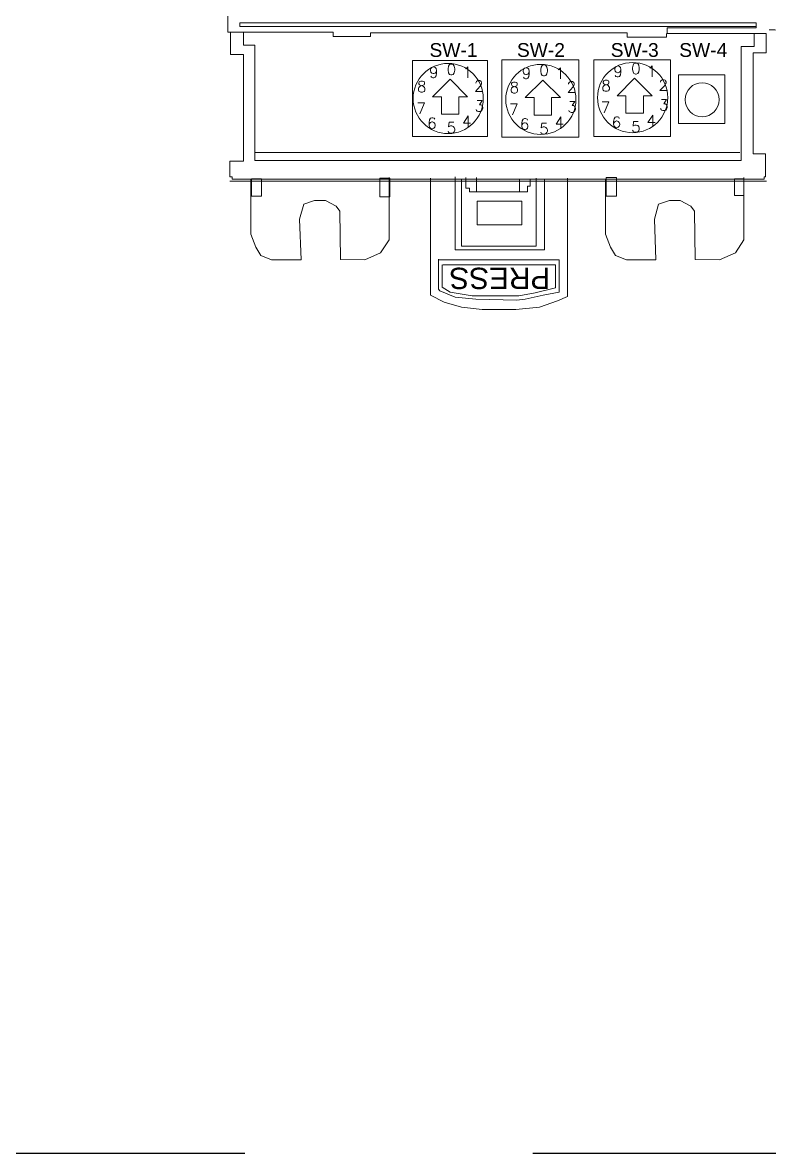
# Model space of a CAD drawing. Header units: inches. Extents: x 75782 to 87231, y -34126 to -18655.
# Drawn here: x 76913.4 to 77078.1, y -26324.9 to -26075.6 of the extents above; entities that cross this region are included whole.
import ezdxf

# ---------------------------------------------------------------- set-up
doc = ezdxf.new("R2010")
doc.units = ezdxf.units.IN
doc.header["$MEASUREMENT"] = 0
doc.linetypes.add('DASHED', pattern=[19.05, 12.7, -6.35])
doc.layers.add('COMPONENTES', color=251, linetype='Continuous', lineweight=18)
doc.styles.add('ARIAL', font='arial.ttf')
doc.styles.get("Standard").update_dxf_attribs({"font": 'ROMANS.SHX'})

# ---------------------------------------------------------------- blocks, each defined once
blk = doc.blocks.new('AK2-CM')
at = {"linetype": 'Continuous'}
for p, q in [((32016.8, 22414.33), (32016.8, 22385.58)), ((32016.8, 22414.33), (32016.8, 22385.58)), ((32249.87, 22389.69), (32022.18, 22389.69)), ((32249.87, 22389.69), (32022.18, 22389.69)), ((32022.18, 22389.69), (32022.18, 22388.11)), ((32022.18, 22389.69), (32022.18, 22388.11)), ((32022.18, 22388.11), (32249.87, 22388.11)), ((32022.18, 22388.11), (32249.87, 22388.11)), ((32210.66, 22387.47), (32249.87, 22387.47)), ((32210.66, 22387.47), (32249.87, 22387.47)), ((32210.66, 22384.95), (32210.66, 22387.47)), ((32210.66, 22384.95), (32210.66, 22387.47)), ((32249.87, 22387.47), (32249.87, 22389.69)), ((32249.87, 22387.47), (32249.87, 22389.69)), ((32016.8, 22385.58), (32061.08, 22385.58)), ((32016.8, 22385.58), (32061.08, 22385.58)), ((32016.8, 22385.58), (32018.07, 22385.58)), ((32016.8, 22385.58), (32018.07, 22385.58)), ((32018.07, 22385.58), (32018.07, 22375.78)), ((32018.07, 22385.58), (32018.07, 22375.78)), ((32023.76, 22385.58), (32023.76, 22379.89)), ((32023.76, 22385.58), (32023.76, 22379.89)), ((32061.08, 22385.58), (32062.03, 22385.58)), ((32061.08, 22385.58), (32062.03, 22385.58)), ((32062.03, 22385.58), (32063.29, 22385.58)), ((32062.03, 22385.58), (32063.29, 22385.58)), ((32063.29, 22385.58), (32063.29, 22383.68)), ((32063.29, 22385.58), (32063.29, 22383.68)), ((32063.29, 22383.68), (32079.74, 22383.68)), ((32063.29, 22383.68), (32079.74, 22383.68)), ((32079.74, 22385.26), (32192.95, 22385.26)), ((32079.74, 22385.26), (32192.95, 22385.26)), ((32079.74, 22383.68), (32079.74, 22385.26)), ((32079.74, 22383.68), (32079.74, 22385.26)), ((32192.95, 22385.26), (32192.95, 22383.37)), ((32192.95, 22385.26), (32192.95, 22383.37)), ((32192.95, 22383.37), (32210.34, 22383.37)), ((32192.95, 22383.37), (32210.34, 22383.37)), ((32210.34, 22383.37), (32210.34, 22384.95)), ((32210.34, 22383.37), (32210.34, 22384.95)), ((32254.3, 22384.95), (32210.66, 22384.95)), ((32254.3, 22384.95), (32210.66, 22384.95)), ((32248.92, 22379.26), (32248.92, 22384.95)), ((32248.92, 22379.26), (32248.92, 22384.95)), ((32254.3, 22376.41), (32254.3, 22384.95)), ((32254.3, 22376.41), (32254.3, 22384.95)), ((32023.76, 22379.89), (32028.82, 22379.89)), ((32023.76, 22379.89), (32028.82, 22379.89)), ((32028.82, 22379.89), (32028.82, 22329.02)), ((32028.82, 22379.89), (32028.82, 22329.02)), ((32243.23, 22329.02), (32243.23, 22379.26)), ((32243.23, 22329.02), (32243.23, 22379.26)), ((32243.23, 22379.26), (32248.92, 22379.26)), ((32243.23, 22379.26), (32248.92, 22379.26)), ((32248.61, 22331.86), (32248.61, 22376.41)), ((32248.61, 22331.86), (32248.61, 22376.41)), ((32248.61, 22376.41), (32254.3, 22376.41)), ((32248.61, 22376.41), (32254.3, 22376.41)), ((32018.07, 22375.78), (32023.76, 22375.78)), ((32018.07, 22375.78), (32023.76, 22375.78)), ((32023.76, 22375.78), (32023.76, 22328.7)), ((32023.76, 22375.78), (32023.76, 22328.7)), ((32114.9, 22364.83), (32107.17, 22357.11)), ((32114.9, 22364.83), (32107.17, 22357.11)), ((32114.9, 22364.83), (32122.62, 22357.11)), ((32114.9, 22364.83), (32122.62, 22357.11)), ((32155.77, 22364.43), (32148.05, 22356.71)), ((32155.77, 22364.43), (32148.05, 22356.71)), ((32155.77, 22364.43), (32163.5, 22356.71)), ((32155.77, 22364.43), (32163.5, 22356.71)), ((32196.25, 22365.23), (32188.52, 22357.51)), ((32196.25, 22365.23), (32188.52, 22357.51)), ((32196.25, 22365.23), (32203.97, 22357.51)), ((32196.25, 22365.23), (32203.97, 22357.51)), ((32107.17, 22357.11), (32111.04, 22357.11)), ((32107.17, 22357.11), (32111.04, 22357.11)), ((32111.04, 22349.38), (32111.04, 22357.11)), ((32111.04, 22349.38), (32111.04, 22357.11)), ((32118.76, 22349.38), (32118.76, 22357.11)), ((32118.76, 22349.38), (32118.76, 22357.11)), ((32122.62, 22357.11), (32118.76, 22357.11)), ((32122.62, 22357.11), (32118.76, 22357.11)), ((32148.05, 22356.71), (32151.91, 22356.71)), ((32148.05, 22356.71), (32151.91, 22356.71)), ((32151.91, 22348.98), (32151.91, 22356.71)), ((32151.91, 22348.98), (32151.91, 22356.71)), ((32159.63, 22348.98), (32159.63, 22356.71)), ((32159.63, 22348.98), (32159.63, 22356.71)), ((32163.5, 22356.71), (32159.63, 22356.71)), ((32163.5, 22356.71), (32159.63, 22356.71)), ((32188.52, 22357.51), (32192.39, 22357.51)), ((32188.52, 22357.51), (32192.39, 22357.51)), ((32192.39, 22349.78), (32192.39, 22357.51)), ((32192.39, 22349.78), (32192.39, 22357.51)), ((32200.11, 22349.78), (32200.11, 22357.51)), ((32200.11, 22349.78), (32200.11, 22357.51)), ((32203.97, 22357.51), (32200.11, 22357.51)), ((32203.97, 22357.51), (32200.11, 22357.51)), ((32111.04, 22349.38), (32118.76, 22349.38)), ((32111.04, 22349.38), (32118.76, 22349.38)), ((32151.91, 22348.98), (32159.63, 22348.98)), ((32151.91, 22348.98), (32159.63, 22348.98)), ((32192.39, 22349.78), (32200.11, 22349.78)), ((32192.39, 22349.78), (32200.11, 22349.78)), ((32028.8, 22332.5), (32242.63, 22332.5)), ((32028.8, 22332.5), (32242.63, 22332.5)), ((32253.98, 22331.86), (32248.61, 22331.86)), ((32253.98, 22331.86), (32248.61, 22331.86)), ((32253.98, 22329.96), (32253.98, 22331.86)), ((32253.98, 22329.96), (32253.98, 22331.86)), ((32017.75, 22328.7), (32017.75, 22321.75)), ((32023.76, 22328.7), (32017.75, 22328.7)), ((32017.75, 22328.7), (32017.75, 22321.75)), ((32023.76, 22328.7), (32017.75, 22328.7)), ((32028.82, 22329.02), (32243.23, 22329.02)), ((32028.82, 22329.02), (32243.23, 22329.02)), ((32253.98, 22321.75), (32253.98, 22329.96)), ((32253.98, 22321.75), (32253.98, 22329.96)), ((32017.75, 22321.75), (32018.7, 22321.75)), ((32017.75, 22321.75), (32018.7, 22321.75)), ((32018.7, 22321.75), (32018.7, 22320.8)), ((32018.7, 22321.75), (32018.7, 22320.8)), ((32117.05, 22321.79), (32117.05, 22289.56)), ((32117.05, 22321.79), (32117.05, 22289.56)), ((32253.35, 22321.75), (32253.98, 22321.75)), ((32253.35, 22320.8), (32253.35, 22321.75)), ((32253.35, 22321.75), (32253.98, 22321.75)), ((32253.35, 22320.8), (32253.35, 22321.75)), ((32017.75, 22319.93), (32254.39, 22319.93)), ((32017.75, 22319.93), (32254.39, 22319.93)), ((32018.7, 22320.8), (32253.35, 22320.8)), ((32018.7, 22320.8), (32253.35, 22320.8)), ((32026.99, 22320.53), (32026.99, 22296.51)), ((32026.99, 22320.53), (32026.99, 22296.51)), ((32088.02, 22293.98), (32088.02, 22321.47)), ((32088.02, 22293.98), (32088.02, 22321.47)), ((32106.3, 22321.16), (32106.3, 22269.65)), ((32106.3, 22321.16), (32106.3, 22269.65)), ((32119.9, 22320.84), (32119.9, 22291.14)), ((32119.9, 22320.84), (32119.9, 22291.14)), ((32121.8, 22321.47), (32121.8, 22316.73)), ((32121.8, 22321.47), (32121.8, 22316.73)), ((32121.8, 22316.73), (32123.38, 22316.73)), ((32121.8, 22316.73), (32123.38, 22316.73)), ((32123.38, 22316.73), (32123.38, 22315.15)), ((32123.38, 22316.73), (32123.38, 22315.15)), ((32126.54, 22321.47), (32126.54, 22315.15)), ((32126.54, 22321.47), (32126.54, 22315.15)), ((32145.51, 22320.53), (32145.51, 22315.15)), ((32145.51, 22320.53), (32145.51, 22315.15)), ((32148.99, 22317.68), (32150.26, 22317.68)), ((32148.99, 22315.15), (32148.99, 22317.68)), ((32148.99, 22317.68), (32150.26, 22317.68)), ((32148.99, 22315.15), (32148.99, 22317.68)), ((32150.26, 22317.68), (32150.26, 22320.84)), ((32150.26, 22317.68), (32150.26, 22320.84)), ((32152.79, 22291.14), (32152.79, 22321.16)), ((32152.79, 22291.14), (32152.79, 22321.16)), ((32156.58, 22289.56), (32156.58, 22320.84)), ((32156.58, 22289.56), (32156.58, 22320.84)), ((32166.7, 22269.02), (32166.7, 22321.16)), ((32166.7, 22269.02), (32166.7, 22321.16)), ((32183.46, 22320.53), (32183.46, 22296.51)), ((32183.46, 22320.53), (32183.46, 22296.51)), ((32244.5, 22293.98), (32244.5, 22321.47)), ((32244.5, 22293.98), (32244.5, 22321.47)), ((32123.38, 22315.15), (32148.99, 22315.15)), ((32123.38, 22315.15), (32148.99, 22315.15)), ((32048.49, 22303.15), (32050.39, 22309.78)), ((32048.49, 22303.15), (32050.39, 22309.78)), ((32050.39, 22309.78), (32055.14, 22311.36)), ((32050.39, 22309.78), (32055.14, 22311.36)), ((32055.14, 22311.36), (32059.88, 22311.36)), ((32055.14, 22311.36), (32059.88, 22311.36)), ((32059.88, 22311.36), (32064.62, 22308.83)), ((32059.88, 22311.36), (32064.62, 22308.83)), ((32064.62, 22308.83), (32066.2, 22306.62)), ((32064.62, 22308.83), (32066.2, 22306.62)), ((32066.2, 22306.62), (32066.52, 22285.27)), ((32066.2, 22306.62), (32066.52, 22285.27)), ((32204.97, 22303.15), (32206.86, 22309.78)), ((32204.97, 22303.15), (32206.86, 22309.78)), ((32206.86, 22309.78), (32211.61, 22311.36)), ((32206.86, 22309.78), (32211.61, 22311.36)), ((32211.61, 22311.36), (32216.35, 22311.36)), ((32211.61, 22311.36), (32216.35, 22311.36)), ((32216.35, 22311.36), (32221.09, 22308.83)), ((32216.35, 22311.36), (32221.09, 22308.83)), ((32221.09, 22308.83), (32222.68, 22306.62)), ((32221.09, 22308.83), (32222.68, 22306.62)), ((32222.68, 22306.62), (32222.99, 22285.27)), ((32222.68, 22306.62), (32222.99, 22285.27)), ((32049.13, 22285.13), (32048.49, 22303.15)), ((32049.13, 22285.13), (32048.49, 22303.15)), ((32205.6, 22285.13), (32204.97, 22303.15)), ((32205.6, 22285.13), (32204.97, 22303.15)), ((32026.99, 22296.51), (32029.2, 22290.82)), ((32026.99, 22296.51), (32029.2, 22290.82)), ((32084.23, 22288.29), (32088.02, 22293.98)), ((32084.23, 22288.29), (32088.02, 22293.98)), ((32183.46, 22296.51), (32185.68, 22290.82)), ((32183.46, 22296.51), (32185.68, 22290.82)), ((32240.7, 22288.29), (32244.5, 22293.98)), ((32240.7, 22288.29), (32244.5, 22293.98)), ((32029.2, 22290.82), (32031.42, 22287.03)), ((32029.2, 22290.82), (32031.42, 22287.03)), ((32031.42, 22287.03), (32036.16, 22285.13)), ((32031.42, 22287.03), (32036.16, 22285.13)), ((32077.27, 22285.13), (32084.23, 22288.29)), ((32077.27, 22285.13), (32084.23, 22288.29)), ((32117.05, 22289.56), (32156.58, 22289.56)), ((32117.05, 22289.56), (32156.58, 22289.56)), ((32119.9, 22291.14), (32152.79, 22291.14)), ((32119.9, 22291.14), (32152.79, 22291.14)), ((32185.68, 22290.82), (32187.89, 22287.03)), ((32185.68, 22290.82), (32187.89, 22287.03)), ((32187.89, 22287.03), (32192.63, 22285.13)), ((32187.89, 22287.03), (32192.63, 22285.13)), ((32233.74, 22285.13), (32240.7, 22288.29)), ((32233.74, 22285.13), (32240.7, 22288.29)), ((32036.16, 22285.13), (32049.13, 22285.13)), ((32036.16, 22285.13), (32049.13, 22285.13)), ((32066.52, 22285.27), (32077.27, 22285.13)), ((32066.52, 22285.27), (32077.27, 22285.13)), ((32109.78, 22272.18), (32109.78, 22285.45)), ((32109.78, 22272.18), (32109.78, 22285.45)), ((32109.78, 22285.13), (32162.91, 22285.13)), ((32109.78, 22285.13), (32162.91, 22285.13)), ((32111.36, 22273.13), (32111.36, 22282.92)), ((32111.36, 22273.13), (32111.36, 22282.92)), ((32111.68, 22282.92), (32161.32, 22282.92)), ((32111.68, 22282.92), (32161.32, 22282.92)), ((32161.32, 22282.92), (32161.32, 22272.81)), ((32161.32, 22282.92), (32161.32, 22272.81)), ((32162.91, 22285.13), (32162.91, 22270.92)), ((32162.91, 22285.13), (32162.91, 22270.92)), ((32192.63, 22285.13), (32205.6, 22285.13)), ((32192.63, 22285.13), (32205.6, 22285.13)), ((32222.99, 22285.27), (32233.74, 22285.13)), ((32222.99, 22285.27), (32233.74, 22285.13)), ((32110.41, 22271.55), (32109.78, 22272.18)), ((32110.41, 22271.55), (32109.78, 22272.18)), ((32114.84, 22270.92), (32111.36, 22273.13)), ((32114.84, 22270.92), (32111.36, 22273.13)), ((32161.32, 22272.81), (32152.47, 22270.6)), ((32161.32, 22272.81), (32152.47, 22270.6)), ((32106.3, 22269.65), (32112.31, 22266.49)), ((32106.3, 22269.65), (32112.31, 22266.49)), ((32117.05, 22268.7), (32110.41, 22271.55)), ((32117.05, 22268.7), (32110.41, 22271.55)), ((32124.64, 22269.34), (32114.84, 22270.92)), ((32124.64, 22269.34), (32114.84, 22270.92)), ((32126.22, 22267.76), (32117.05, 22268.7)), ((32126.22, 22267.76), (32117.05, 22268.7)), ((32145.2, 22269.34), (32124.64, 22269.34)), ((32145.2, 22269.34), (32124.64, 22269.34)), ((32144.25, 22267.44), (32126.22, 22267.76)), ((32144.25, 22267.44), (32126.22, 22267.76)), ((32148.04, 22267.76), (32144.25, 22267.44)), ((32148.04, 22267.76), (32144.25, 22267.44)), ((32152.47, 22270.6), (32145.2, 22269.34)), ((32152.47, 22270.6), (32145.2, 22269.34)), ((32155.95, 22269.65), (32148.04, 22267.76)), ((32155.95, 22269.65), (32148.04, 22267.76)), ((32154.37, 22264.28), (32162.27, 22267.12)), ((32154.37, 22264.28), (32162.27, 22267.12)), ((32162.91, 22270.92), (32155.95, 22269.65)), ((32162.91, 22270.92), (32155.95, 22269.65)), ((32162.27, 22267.12), (32166.7, 22269.02)), ((32162.27, 22267.12), (32166.7, 22269.02)), ((32112.31, 22266.49), (32119.9, 22264.28)), ((32112.31, 22266.49), (32119.9, 22264.28)), ((32119.9, 22264.28), (32129.07, 22263.33)), ((32119.9, 22264.28), (32129.07, 22263.33)), ((32129.07, 22263.33), (32143.93, 22263.33)), ((32129.07, 22263.33), (32143.93, 22263.33)), ((32143.93, 22263.33), (32154.37, 22264.28)), ((32143.93, 22263.33), (32154.37, 22264.28))]:
    blk.add_line(p, q, dxfattribs=at)
for points in [[(32098.23, 22373.03), (32131.43, 22373.03), (32131.43, 22339.54), (32098.23, 22339.54)], [(32098.23, 22373.03), (32131.43, 22373.03), (32131.43, 22339.54), (32098.23, 22339.54)], [(32137.76, 22373.35), (32171.6, 22373.35), (32171.6, 22339.22), (32137.76, 22339.22)], [(32137.76, 22373.35), (32171.6, 22373.35), (32171.6, 22339.22), (32137.76, 22339.22)], [(32178.24, 22373.35), (32212.08, 22373.35), (32212.08, 22339.54), (32178.24, 22339.54)], [(32178.24, 22373.35), (32212.08, 22373.35), (32212.08, 22339.54), (32178.24, 22339.54)], [(32215.55, 22366.71), (32236.11, 22366.71), (32236.11, 22345.23), (32215.55, 22345.23)], [(32215.55, 22366.71), (32236.11, 22366.71), (32236.11, 22345.23), (32215.55, 22345.23)], [(32027.24, 22320.84), (32031.67, 22320.84), (32031.67, 22313.26), (32027.24, 22313.26)], [(32027.24, 22320.84), (32031.67, 22320.84), (32031.67, 22313.26), (32027.24, 22313.26)], [(32083.85, 22321.16), (32088.27, 22321.16), (32088.27, 22312.94), (32083.85, 22312.94)], [(32083.85, 22321.16), (32088.27, 22321.16), (32088.27, 22312.94), (32083.85, 22312.94)], [(32183.78, 22321.47), (32188.21, 22321.47), (32188.21, 22313.26), (32183.78, 22313.26)], [(32183.78, 22321.47), (32188.21, 22321.47), (32188.21, 22313.26), (32183.78, 22313.26)], [(32240.38, 22320.84), (32244.5, 22320.84), (32244.5, 22313.57), (32240.38, 22313.57)], [(32240.38, 22320.84), (32244.5, 22320.84), (32244.5, 22313.57), (32240.38, 22313.57)], [(32126.85, 22311.05), (32146.46, 22311.05), (32146.46, 22300.62), (32126.85, 22300.62)], [(32126.85, 22311.05), (32146.46, 22311.05), (32146.46, 22300.62), (32126.85, 22300.62)]]:
    blk.add_lwpolyline(points, close=True, dxfattribs=at)
for centre, radius in [((32114.04, 22356.3), 15.47), ((32114.04, 22356.3), 15.47), ((32154.91, 22355.9), 15.47), ((32154.91, 22355.9), 15.47), ((32195.39, 22356.7), 15.47), ((32195.39, 22356.7), 15.47), ((32226.02, 22355.77), 7.48), ((32226.02, 22355.77), 7.48)]:
    blk.add_circle(centre, radius, dxfattribs=at)
at = {"linetype": 'Continuous', "style": 'ARIAL'}
for s, p in [('SW-1', (32105.79, 22374.65)), ('SW-2', (32144.36, 22374.65)), ('SW-3', (32185.71, 22374.65)), ('SW-4', (32215.94, 22374.65))]:
    blk.add_text(s, height=6.066, dxfattribs=at).set_placement(p)
at = {"linetype": 'Continuous'}
for s, p in [('0', (32113.38, 22366.67)), ('0', (32113.38, 22366.67)), ('0', (32194.73, 22367.08)), ('0', (32194.73, 22367.08)), ('9', (32105.57, 22365.42)), ('9', (32105.57, 22365.42)), ('1', (32120.43, 22365.42)), ('1', (32120.43, 22365.42)), ('9', (32146.44, 22365.02)), ('9', (32146.44, 22365.02)), ('0', (32154.25, 22366.27)), ('0', (32154.25, 22366.27)), ('1', (32161.3, 22365.02)), ('1', (32161.3, 22365.02)), ('9', (32186.92, 22365.82)), ('9', (32186.92, 22365.82)), ('1', (32201.78, 22365.82)), ('1', (32201.78, 22365.82)), ('8', (32100.28, 22359.12)), ('8', (32100.28, 22359.12)), ('2', (32125.47, 22359.37)), ('2', (32125.47, 22359.37)), ('8', (32141.15, 22358.72)), ('8', (32141.15, 22358.72)), ('2', (32166.34, 22358.97)), ('2', (32166.34, 22358.97)), ('8', (32181.63, 22359.52)), ('8', (32181.63, 22359.52)), ('2', (32206.82, 22359.77)), ('2', (32206.82, 22359.77)), ('7', (32100.03, 22349.55)), ('7', (32100.03, 22349.55)), ('3', (32125.72, 22350.56)), ('3', (32125.72, 22350.56)), ('7', (32140.9, 22349.15)), ('7', (32140.9, 22349.15)), ('3', (32166.59, 22350.16)), ('3', (32166.59, 22350.16)), ('7', (32181.38, 22349.95)), ('7', (32181.38, 22349.95)), ('3', (32207.07, 22350.96)), ('3', (32207.07, 22350.96)), ('6', (32104.81, 22343)), ('6', (32104.81, 22343)), ('4', (32120.18, 22343.76)), ('4', (32120.18, 22343.76)), ('6', (32145.69, 22342.6)), ('6', (32145.69, 22342.6)), ('4', (32161.05, 22343.35)), ('4', (32161.05, 22343.35)), ('6', (32186.16, 22343.4)), ('6', (32186.16, 22343.4)), ('4', (32201.53, 22344.16)), ('4', (32201.53, 22344.16)), ('5', (32113.38, 22340.98)), ('5', (32113.38, 22340.98)), ('5', (32154.25, 22340.58)), ('5', (32154.25, 22340.58)), ('5', (32194.73, 22341.39)), ('5', (32194.73, 22341.39))]:
    blk.add_text(s, height=4.84, dxfattribs=at).set_placement(p)
at = {"linetype": 'Continuous', "style": 'ARIAL'}
blk.add_text('PRESS', height=9.401, rotation=180, dxfattribs=at).set_placement((32159.05, 22281.7))
blk.add_text('PRESS', height=9.401, rotation=180, dxfattribs=at).set_placement((32159.05, 22281.7))
blk = doc.blocks.new('AK2-XM')
at = {"layer": 'COMPONENTES'}
blk.add_open_spline([(31780.46, 23261.06), (31773.8, 23261.17), (31787.12, 23260.96), (31780.46, 23261.06)], degree=3, dxfattribs=at)

msp = doc.modelspace()

# ---------------------------------------------------------------- linework, layer by layer
at = {"linetype": 'DASHED', "ltscale": 10}
msp.add_lwpolyline([(75955.65, -25345.3), (77724.4, -25345.3), (77724.4, -26324.87), (75955.65, -26324.87)], close=True, dxfattribs=at)

# ---------------------------------------------------------------- block references
at = {"layer": 'COMPONENTES'}
msp.add_blockref('AK2-XM', (45299.42, -49338.27), dxfattribs=at)
at = {"layer": 'COMPONENTES', "xscale": 0.5, "yscale": 0.5, "zscale": 0.5}
msp.add_blockref('AK2-CM', (60950.21, -37270.46), dxfattribs=at)

doc.saveas('drawing.dxf')
